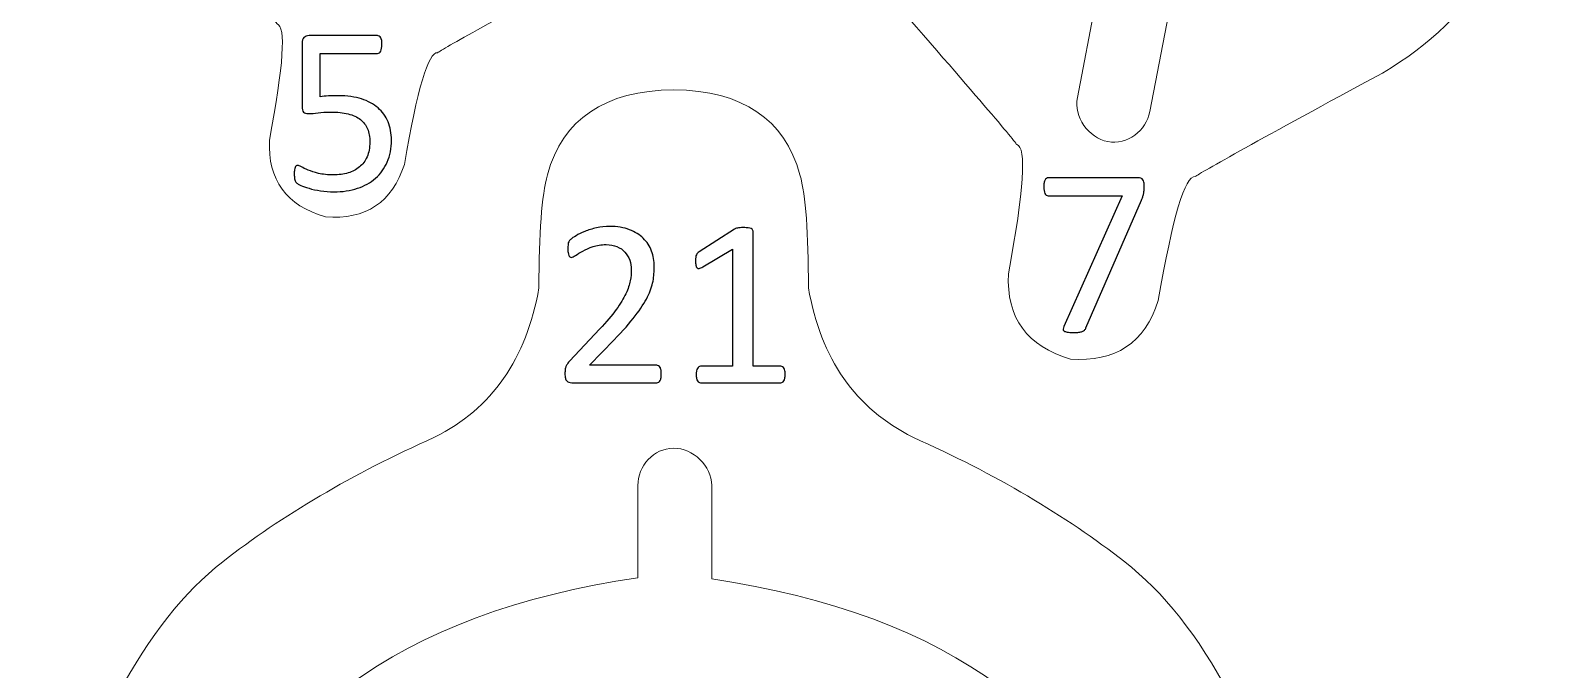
# Model space of a CAD drawing. Header units: inches. Extents: x -2.74 to 3.04, y -4.95 to 0.91.
# Drawn here: x -1.384 to -0.348, y -3.379 to -2.942 of the extents above; entities that cross this region are included whole.
import ezdxf

# ---------------------------------------------------------------- set-up
doc = ezdxf.new("R2010")
doc.units = ezdxf.units.IN
doc.header["$MEASUREMENT"] = 0
doc.layers.add('Layer 1', color=7, linetype='Continuous')

msp = doc.modelspace()

# ---------------------------------------------------------------- linework, layer by layer
at = {"layer": 'Layer 1', "color": 1, "lineweight": 9}
for points, knots in [([(-1.1685, -2.8485), (-1.2259, -2.8233), (-1.2562, -2.8002), (-1.2743, -2.7724), (-1.2743, -2.7724), (-1.2944, -2.7416), (-1.295, -2.6933), (-1.276, -2.6277), (-1.276, -2.6277), (-1.2704, -2.6082), (-1.2749, -2.5964), (-1.2895, -2.5922), (-1.2895, -2.5922), (-1.3066, -2.5873), (-1.3214, -2.6067), (-1.334, -2.6505), (-1.334, -2.6505), (-1.355, -2.7235), (-1.344, -2.7859), (-1.301, -2.8378), (-1.301, -2.8378), (-1.2456, -2.9012), (-1.2169, -2.9345), (-1.2152, -2.9376), (-1.2152, -2.9376), (-1.209, -2.9392), (-1.2107, -2.9657), (-1.2204, -3.0171)], [0, 0, 0, 0, 0.142857, 0.142857, 0.142857, 0.142857, 0.285714, 0.285714, 0.285714, 0.285714, 0.428571, 0.428571, 0.428571, 0.428571, 0.571429, 0.571429, 0.571429, 0.571429, 0.714286, 0.714286, 0.714286, 0.714286, 0.857143, 0.857143, 0.857143, 0.857143, 1, 1, 1, 1]), ([(-0.6549, -2.9222), (-0.7187, -2.8942), (-0.7546, -2.8674), (-0.7747, -2.8366), (-0.7747, -2.8366), (-0.7971, -2.8023), (-0.7977, -2.7487), (-0.7767, -2.6757), (-0.7767, -2.6757), (-0.7704, -2.6541), (-0.7754, -2.6409), (-0.7917, -2.6363), (-0.7917, -2.6363), (-0.8106, -2.6308), (-0.8271, -2.6524), (-0.8411, -2.7011), (-0.8411, -2.7011), (-0.8644, -2.7821), (-0.8522, -2.8515), (-0.8045, -2.9092), (-0.8045, -2.9092), (-0.7428, -2.9797), (-0.711, -3.0167), (-0.7091, -3.0202), (-0.7091, -3.0202), (-0.7022, -3.0219), (-0.7041, -3.0513), (-0.7148, -3.1085)], [0, 0, 0, 0, 0.142857, 0.142857, 0.142857, 0.142857, 0.285714, 0.285714, 0.285714, 0.285714, 0.428571, 0.428571, 0.428571, 0.428571, 0.571429, 0.571429, 0.571429, 0.571429, 0.714286, 0.714286, 0.714286, 0.714286, 0.857143, 0.857143, 0.857143, 0.857143, 1, 1, 1, 1]), ([(-1.1188, -2.8576), (-1.0557, -2.854), (-1.0192, -2.8428), (-0.9925, -2.8229), (-0.9925, -2.8229), (-0.9629, -2.801), (-0.9456, -2.756), (-0.9405, -2.6878), (-0.9405, -2.6878), (-0.939, -2.6676), (-0.9307, -2.6581), (-0.9156, -2.6592), (-0.9156, -2.6592), (-0.8979, -2.6605), (-0.8908, -2.6839), (-0.8941, -2.7293), (-0.8941, -2.7293), (-0.8998, -2.8051), (-0.9317, -2.8598), (-0.9901, -2.8935), (-0.9901, -2.8935), (-1.0642, -2.9337), (-1.1025, -2.955), (-1.1053, -2.9573), (-1.1053, -2.9573), (-1.1116, -2.9566), (-1.1192, -2.9821), (-1.1281, -3.0337)], [0, 0, 0, 0, 0.142857, 0.142857, 0.142857, 0.142857, 0.285714, 0.285714, 0.285714, 0.285714, 0.428571, 0.428571, 0.428571, 0.428571, 0.571429, 0.571429, 0.571429, 0.571429, 0.714286, 0.714286, 0.714286, 0.714286, 0.857143, 0.857143, 0.857143, 0.857143, 1, 1, 1, 1]), ([(-0.6052, -2.9315), (-0.5351, -2.9275), (-0.4913, -2.9148), (-0.4615, -2.8927), (-0.4615, -2.8927), (-0.4287, -2.8684), (-0.4095, -2.8183), (-0.4038, -2.7425), (-0.4038, -2.7425), (-0.4022, -2.7201), (-0.3929, -2.7095), (-0.3761, -2.7108), (-0.3761, -2.7108), (-0.3564, -2.7122), (-0.3485, -2.7382), (-0.3522, -2.7887), (-0.3522, -2.7887), (-0.3585, -2.8729), (-0.3941, -2.9337), (-0.4589, -2.9712), (-0.4589, -2.9712), (-0.5412, -3.0158), (-0.5839, -3.0395), (-0.5869, -3.0421), (-0.5869, -3.0421), (-0.594, -3.0413), (-0.6024, -3.0696), (-0.6122, -3.1269)], [0, 0, 0, 0, 0.142857, 0.142857, 0.142857, 0.142857, 0.285714, 0.285714, 0.285714, 0.285714, 0.428571, 0.428571, 0.428571, 0.428571, 0.571429, 0.571429, 0.571429, 0.571429, 0.714286, 0.714286, 0.714286, 0.714286, 0.857143, 0.857143, 0.857143, 0.857143, 1, 1, 1, 1]), ([(-0.6052, -2.9315), (-0.6052, -2.9315), (-0.618, -2.9976), (-0.618, -2.9976), (-0.618, -2.9976), (-0.6205, -3.0108), (-0.6335, -3.0206), (-0.6468, -3.0181), (-0.6468, -3.0181), (-0.66, -3.0156), (-0.6701, -3.0012), (-0.6676, -2.9879), (-0.6676, -2.9879), (-0.6676, -2.9879), (-0.6549, -2.9222), (-0.6549, -2.9222)], [0, 0, 0, 0, 0.25, 0.25, 0.25, 0.25, 0.5, 0.5, 0.5, 0.5, 0.75, 0.75, 0.75, 0.75, 1, 1, 1, 1]), ([(-1.036, -3.1182), (-1.036, -3.0807), (-1.0341, -3.0549), (-1.0302, -3.0408), (-1.0302, -3.0408), (-1.0197, -3.0027), (-0.9911, -2.9833), (-0.9438, -2.9826)], [0, 0, 0, 0, 0.5, 0.5, 0.5, 0.5, 1, 1, 1, 1]), ([(-0.8516, -3.1182), (-0.8516, -3.0807), (-0.8535, -3.0549), (-0.8574, -3.0408), (-0.8574, -3.0408), (-0.8679, -3.0027), (-0.8965, -2.9833), (-0.9438, -2.9826)], [0, 0, 0, 0, 0.5, 0.5, 0.5, 0.5, 1, 1, 1, 1]), ([(-1.2524, -3.3057), (-1.2119, -3.2739), (-1.1636, -3.2455), (-1.1074, -3.2204), (-1.1074, -3.2204), (-1.0682, -3.2009), (-1.0444, -3.1669), (-1.036, -3.1182)], [0, 0, 0, 0, 0.5, 0.5, 0.5, 0.5, 1, 1, 1, 1]), ([(-0.6352, -3.3057), (-0.6757, -3.2739), (-0.724, -3.2455), (-0.7801, -3.2204), (-0.7801, -3.2204), (-0.8194, -3.2009), (-0.8432, -3.1669), (-0.8516, -3.1182)], [0, 0, 0, 0, 0.5, 0.5, 0.5, 0.5, 1, 1, 1, 1]), ([(-0.9683, -3.3166), (-0.9683, -3.3166), (-0.9683, -3.2535), (-0.9683, -3.2535), (-0.9683, -3.2535), (-0.9684, -3.24), (-0.9575, -3.228), (-0.944, -3.2279), (-0.944, -3.2279), (-0.9305, -3.2278), (-0.9179, -3.24), (-0.9178, -3.2535), (-0.9178, -3.2535), (-0.9178, -3.2535), (-0.9178, -3.3174), (-0.9178, -3.3174)], [0, 0, 0, 0, 0.25, 0.25, 0.25, 0.25, 0.5, 0.5, 0.5, 0.5, 0.75, 0.75, 0.75, 0.75, 1, 1, 1, 1]), ([(-1.1876, -4.5808), (-1.2812, -4.4396), (-1.3476, -4.2708), (-1.3867, -4.0744), (-1.3867, -4.0744), (-1.4257, -3.878), (-1.4239, -3.7021), (-1.381, -3.5467), (-1.381, -3.5467), (-1.3479, -3.4266), (-1.305, -3.3463), (-1.2524, -3.3057)], [0, 0, 0, 0, 0.333333, 0.333333, 0.333333, 0.333333, 0.666667, 0.666667, 0.666667, 0.666667, 1, 1, 1, 1]), ([(-0.7, -4.5808), (-0.6063, -4.4396), (-0.54, -4.2708), (-0.5009, -4.0744), (-0.5009, -4.0744), (-0.4618, -3.878), (-0.4637, -3.7021), (-0.5066, -3.5467), (-0.5066, -3.5467), (-0.5397, -3.4266), (-0.5825, -3.3463), (-0.6352, -3.3057)], [0, 0, 0, 0, 0.333333, 0.333333, 0.333333, 0.333333, 0.666667, 0.666667, 0.666667, 0.666667, 1, 1, 1, 1]), ([(-0.9683, -3.3166), (-1.1314, -3.3405), (-1.2328, -3.4148), (-1.2669, -3.5387), (-1.2669, -3.5387), (-1.3643, -3.8919), (-1.3203, -4.2207), (-1.135, -4.5252)], [0, 0, 0, 0, 0.5, 0.5, 0.5, 0.5, 1, 1, 1, 1]), ([(-0.9178, -3.3174), (-0.7551, -3.3414), (-0.6548, -3.415), (-0.6206, -3.5387), (-0.6206, -3.5387), (-0.5233, -3.8919), (-0.5673, -4.2207), (-0.7526, -4.5252)], [0, 0, 0, 0, 0.5, 0.5, 0.5, 0.5, 1, 1, 1, 1])]:
    msp.add_open_spline(points, degree=3, knots=knots, dxfattribs=at)
at = {"layer": 'Layer 1'}
for points, knots in [([(-1.1369, -3.0171), (-1.1369, -3.0227), (-1.1379, -3.0277), (-1.1398, -3.0321), (-1.1398, -3.0321), (-1.1417, -3.0365), (-1.1444, -3.0402), (-1.1478, -3.0432), (-1.1478, -3.0432), (-1.1513, -3.0463), (-1.1554, -3.0485), (-1.1602, -3.0501), (-1.1602, -3.0501), (-1.165, -3.0517), (-1.1704, -3.0525), (-1.1762, -3.0525), (-1.1762, -3.0525), (-1.1795, -3.0525), (-1.1826, -3.0522), (-1.1855, -3.0518), (-1.1855, -3.0518), (-1.1884, -3.0513), (-1.191, -3.0508), (-1.1933, -3.0501), (-1.1933, -3.0501), (-1.1956, -3.0494), (-1.1975, -3.0487), (-1.1989, -3.0481), (-1.1989, -3.0481), (-1.2004, -3.0474), (-1.2013, -3.0469), (-1.2017, -3.0465), (-1.2017, -3.0465), (-1.2022, -3.0461), (-1.2024, -3.0458), (-1.2026, -3.0455), (-1.2026, -3.0455), (-1.2028, -3.0451), (-1.2029, -3.0448), (-1.203, -3.0443), (-1.203, -3.0443), (-1.2032, -3.0438), (-1.2033, -3.0433), (-1.2033, -3.0425), (-1.2033, -3.0425), (-1.2034, -3.0418), (-1.2034, -3.041), (-1.2034, -3.04), (-1.2034, -3.04), (-1.2034, -3.0391), (-1.2034, -3.0383), (-1.2033, -3.0375), (-1.2033, -3.0375), (-1.2032, -3.0368), (-1.203, -3.0362), (-1.2029, -3.0358), (-1.2029, -3.0358), (-1.2026, -3.0353), (-1.2024, -3.0349), (-1.2021, -3.0347), (-1.2021, -3.0347), (-1.2018, -3.0345), (-1.2014, -3.0344), (-1.201, -3.0344), (-1.201, -3.0344), (-1.2005, -3.0344), (-1.1997, -3.0347), (-1.1985, -3.0354), (-1.1985, -3.0354), (-1.1974, -3.0361), (-1.1959, -3.0368), (-1.1939, -3.0376), (-1.1939, -3.0376), (-1.192, -3.0384), (-1.1896, -3.0391), (-1.1868, -3.0399), (-1.1868, -3.0399), (-1.1839, -3.0406), (-1.1805, -3.0409), (-1.1766, -3.0409), (-1.1766, -3.0409), (-1.173, -3.0409), (-1.1697, -3.0405), (-1.1666, -3.0396), (-1.1666, -3.0396), (-1.1636, -3.0388), (-1.161, -3.0374), (-1.1588, -3.0355), (-1.1588, -3.0355), (-1.1566, -3.0337), (-1.1549, -3.0314), (-1.1536, -3.0286), (-1.1536, -3.0286), (-1.1524, -3.0258), (-1.1517, -3.0224), (-1.1517, -3.0184), (-1.1517, -3.0184), (-1.1517, -3.015), (-1.1523, -3.012), (-1.1533, -3.0094), (-1.1533, -3.0094), (-1.1544, -3.0069), (-1.156, -3.0047), (-1.1582, -3.003), (-1.1582, -3.003), (-1.1604, -3.0013), (-1.1632, -3), (-1.1665, -2.9992), (-1.1665, -2.9992), (-1.1699, -2.9984), (-1.1739, -2.9979), (-1.1786, -2.9979), (-1.1786, -2.9979), (-1.1819, -2.9979), (-1.1847, -2.9981), (-1.1871, -2.9984), (-1.1871, -2.9984), (-1.1895, -2.9988), (-1.1917, -2.9989), (-1.1938, -2.9989), (-1.1938, -2.9989), (-1.1953, -2.9989), (-1.1964, -2.9986), (-1.1971, -2.9979), (-1.1971, -2.9979), (-1.1977, -2.9971), (-1.198, -2.9958), (-1.198, -2.9938), (-1.198, -2.9938), (-1.198, -2.9938), (-1.198, -2.9509), (-1.198, -2.9509), (-1.198, -2.9509), (-1.198, -2.9491), (-1.1976, -2.9478), (-1.1968, -2.9469), (-1.1968, -2.9469), (-1.1959, -2.9461), (-1.1947, -2.9456), (-1.1932, -2.9456), (-1.1932, -2.9456), (-1.1932, -2.9456), (-1.1465, -2.9456), (-1.1465, -2.9456), (-1.1465, -2.9456), (-1.1461, -2.9456), (-1.1457, -2.9457), (-1.1453, -2.946), (-1.1453, -2.946), (-1.1449, -2.9462), (-1.1445, -2.9466), (-1.1442, -2.9471), (-1.1442, -2.9471), (-1.144, -2.9476), (-1.1438, -2.9482), (-1.1436, -2.9489), (-1.1436, -2.9489), (-1.1435, -2.9497), (-1.1434, -2.9506), (-1.1434, -2.9516), (-1.1434, -2.9516), (-1.1434, -2.9536), (-1.1437, -2.9551), (-1.1442, -2.9562), (-1.1442, -2.9562), (-1.1448, -2.9573), (-1.1455, -2.9578), (-1.1465, -2.9578), (-1.1465, -2.9578), (-1.1465, -2.9578), (-1.1858, -2.9578), (-1.1858, -2.9578), (-1.1858, -2.9578), (-1.1858, -2.9578), (-1.1858, -2.9874), (-1.1858, -2.9874), (-1.1858, -2.9874), (-1.1839, -2.9871), (-1.182, -2.9869), (-1.18, -2.9869), (-1.18, -2.9869), (-1.178, -2.9868), (-1.1757, -2.9868), (-1.1731, -2.9868), (-1.1731, -2.9868), (-1.1671, -2.9868), (-1.1619, -2.9875), (-1.1574, -2.9889), (-1.1574, -2.9889), (-1.1529, -2.9904), (-1.1491, -2.9924), (-1.1461, -2.9951), (-1.1461, -2.9951), (-1.1431, -2.9977), (-1.1408, -3.0009), (-1.1392, -3.0046), (-1.1392, -3.0046), (-1.1377, -3.0084), (-1.1369, -3.0125), (-1.1369, -3.0171)], [0, 0, 0, 0, 0.02, 0.02, 0.02, 0.02, 0.04, 0.04, 0.04, 0.04, 0.06, 0.06, 0.06, 0.06, 0.08, 0.08, 0.08, 0.08, 0.1, 0.1, 0.1, 0.1, 0.12, 0.12, 0.12, 0.12, 0.14, 0.14, 0.14, 0.14, 0.16, 0.16, 0.16, 0.16, 0.18, 0.18, 0.18, 0.18, 0.2, 0.2, 0.2, 0.2, 0.22, 0.22, 0.22, 0.22, 0.24, 0.24, 0.24, 0.24, 0.26, 0.26, 0.26, 0.26, 0.28, 0.28, 0.28, 0.28, 0.3, 0.3, 0.3, 0.3, 0.32, 0.32, 0.32, 0.32, 0.34, 0.34, 0.34, 0.34, 0.36, 0.36, 0.36, 0.36, 0.38, 0.38, 0.38, 0.38, 0.4, 0.4, 0.4, 0.4, 0.42, 0.42, 0.42, 0.42, 0.44, 0.44, 0.44, 0.44, 0.46, 0.46, 0.46, 0.46, 0.48, 0.48, 0.48, 0.48, 0.5, 0.5, 0.5, 0.5, 0.52, 0.52, 0.52, 0.52, 0.54, 0.54, 0.54, 0.54, 0.56, 0.56, 0.56, 0.56, 0.58, 0.58, 0.58, 0.58, 0.6, 0.6, 0.6, 0.6, 0.62, 0.62, 0.62, 0.62, 0.64, 0.64, 0.64, 0.64, 0.66, 0.66, 0.66, 0.66, 0.68, 0.68, 0.68, 0.68, 0.7, 0.7, 0.7, 0.7, 0.72, 0.72, 0.72, 0.72, 0.74, 0.74, 0.74, 0.74, 0.76, 0.76, 0.76, 0.76, 0.78, 0.78, 0.78, 0.78, 0.8, 0.8, 0.8, 0.8, 0.82, 0.82, 0.82, 0.82, 0.84, 0.84, 0.84, 0.84, 0.86, 0.86, 0.86, 0.86, 0.88, 0.88, 0.88, 0.88, 0.9, 0.9, 0.9, 0.9, 0.92, 0.92, 0.92, 0.92, 0.94, 0.94, 0.94, 0.94, 0.96, 0.96, 0.96, 0.96, 0.98, 0.98, 0.98, 0.98, 1, 1, 1, 1]), ([(-0.6219, -3.049), (-0.6219, -3.0499), (-0.6219, -3.0508), (-0.622, -3.0516), (-0.622, -3.0516), (-0.6221, -3.0524), (-0.6222, -3.0532), (-0.6223, -3.0539), (-0.6223, -3.0539), (-0.6224, -3.0546), (-0.6226, -3.0553), (-0.6229, -3.056), (-0.6229, -3.056), (-0.6231, -3.0567), (-0.6234, -3.0574), (-0.6237, -3.0582), (-0.6237, -3.0582), (-0.6237, -3.0582), (-0.6617, -3.1455), (-0.6617, -3.1455), (-0.6617, -3.1455), (-0.6619, -3.1462), (-0.6623, -3.1467), (-0.6627, -3.1471), (-0.6627, -3.1471), (-0.6631, -3.1475), (-0.6636, -3.1479), (-0.6642, -3.1481), (-0.6642, -3.1481), (-0.6649, -3.1483), (-0.6656, -3.1485), (-0.6666, -3.1486), (-0.6666, -3.1486), (-0.6676, -3.1487), (-0.6688, -3.1487), (-0.6702, -3.1487), (-0.6702, -3.1487), (-0.672, -3.1487), (-0.6735, -3.1487), (-0.6745, -3.1485), (-0.6745, -3.1485), (-0.6755, -3.1483), (-0.6763, -3.1481), (-0.6767, -3.1477), (-0.6767, -3.1477), (-0.6772, -3.1473), (-0.6774, -3.1469), (-0.6774, -3.1464), (-0.6774, -3.1464), (-0.6773, -3.1459), (-0.6771, -3.1453), (-0.6768, -3.1446), (-0.6768, -3.1446), (-0.6768, -3.1446), (-0.6369, -3.0552), (-0.6369, -3.0552), (-0.6369, -3.0552), (-0.6369, -3.0552), (-0.6875, -3.0552), (-0.6875, -3.0552), (-0.6875, -3.0552), (-0.6885, -3.0552), (-0.6893, -3.0547), (-0.6898, -3.0536), (-0.6898, -3.0536), (-0.6903, -3.0525), (-0.6905, -3.051), (-0.6905, -3.049), (-0.6905, -3.049), (-0.6905, -3.048), (-0.6905, -3.0471), (-0.6904, -3.0463), (-0.6904, -3.0463), (-0.6902, -3.0456), (-0.69, -3.045), (-0.6897, -3.0444), (-0.6897, -3.0444), (-0.6895, -3.0439), (-0.6891, -3.0435), (-0.6888, -3.0433), (-0.6888, -3.0433), (-0.6884, -3.043), (-0.6879, -3.0429), (-0.6875, -3.0429), (-0.6875, -3.0429), (-0.6875, -3.0429), (-0.6261, -3.0429), (-0.6261, -3.0429), (-0.6261, -3.0429), (-0.6253, -3.0429), (-0.6247, -3.043), (-0.6241, -3.0432), (-0.6241, -3.0432), (-0.6235, -3.0433), (-0.6231, -3.0437), (-0.6228, -3.0442), (-0.6228, -3.0442), (-0.6225, -3.0447), (-0.6223, -3.0453), (-0.6221, -3.046), (-0.6221, -3.046), (-0.6219, -3.0468), (-0.6219, -3.0478), (-0.6219, -3.049)], [0, 0, 0, 0, 0.038462, 0.038462, 0.038462, 0.038462, 0.076923, 0.076923, 0.076923, 0.076923, 0.115385, 0.115385, 0.115385, 0.115385, 0.153846, 0.153846, 0.153846, 0.153846, 0.192308, 0.192308, 0.192308, 0.192308, 0.230769, 0.230769, 0.230769, 0.230769, 0.269231, 0.269231, 0.269231, 0.269231, 0.307692, 0.307692, 0.307692, 0.307692, 0.346154, 0.346154, 0.346154, 0.346154, 0.384615, 0.384615, 0.384615, 0.384615, 0.423077, 0.423077, 0.423077, 0.423077, 0.461538, 0.461538, 0.461538, 0.461538, 0.5, 0.5, 0.5, 0.5, 0.538462, 0.538462, 0.538462, 0.538462, 0.576923, 0.576923, 0.576923, 0.576923, 0.615385, 0.615385, 0.615385, 0.615385, 0.653846, 0.653846, 0.653846, 0.653846, 0.692308, 0.692308, 0.692308, 0.692308, 0.730769, 0.730769, 0.730769, 0.730769, 0.769231, 0.769231, 0.769231, 0.769231, 0.807692, 0.807692, 0.807692, 0.807692, 0.846154, 0.846154, 0.846154, 0.846154, 0.884615, 0.884615, 0.884615, 0.884615, 0.923077, 0.923077, 0.923077, 0.923077, 0.961538, 0.961538, 0.961538, 0.961538, 1, 1, 1, 1]), ([(-0.9523, -3.177), (-0.9523, -3.178), (-0.9523, -3.1789), (-0.9524, -3.1796), (-0.9524, -3.1796), (-0.9526, -3.1804), (-0.9528, -3.181), (-0.953, -3.1816), (-0.953, -3.1816), (-0.9533, -3.1821), (-0.9536, -3.1825), (-0.954, -3.1827), (-0.954, -3.1827), (-0.9544, -3.183), (-0.9549, -3.1831), (-0.9553, -3.1831), (-0.9553, -3.1831), (-0.9553, -3.1831), (-1.0135, -3.1831), (-1.0135, -3.1831), (-1.0135, -3.1831), (-1.0143, -3.1831), (-1.0149, -3.183), (-1.0155, -3.1828), (-1.0155, -3.1828), (-1.0161, -3.1826), (-1.0166, -3.1823), (-1.017, -3.1818), (-1.017, -3.1818), (-1.0174, -3.1814), (-1.0177, -3.1808), (-1.0179, -3.18), (-1.0179, -3.18), (-1.0181, -3.1791), (-1.0182, -3.1781), (-1.0182, -3.177), (-1.0182, -3.177), (-1.0182, -3.1759), (-1.0181, -3.1749), (-1.0181, -3.1741), (-1.0181, -3.1741), (-1.018, -3.1733), (-1.0178, -3.1726), (-1.0175, -3.172), (-1.0175, -3.172), (-1.0173, -3.1713), (-1.0169, -3.1707), (-1.0165, -3.1701), (-1.0165, -3.1701), (-1.0161, -3.1695), (-1.0156, -3.1688), (-1.0149, -3.1681), (-1.0149, -3.1681), (-1.0149, -3.1681), (-0.9945, -3.1465), (-0.9945, -3.1465), (-0.9945, -3.1465), (-0.9898, -3.1415), (-0.986, -3.137), (-0.9831, -3.133), (-0.9831, -3.133), (-0.9803, -3.1291), (-0.9781, -3.1255), (-0.9765, -3.1222), (-0.9765, -3.1222), (-0.975, -3.1189), (-0.974, -3.116), (-0.9735, -3.1133), (-0.9735, -3.1133), (-0.973, -3.1107), (-0.9728, -3.1082), (-0.9728, -3.1058), (-0.9728, -3.1058), (-0.9728, -3.1035), (-0.9731, -3.1013), (-0.9739, -3.0992), (-0.9739, -3.0992), (-0.9747, -3.0971), (-0.9758, -3.0953), (-0.9772, -3.0937), (-0.9772, -3.0937), (-0.9786, -3.0921), (-0.9804, -3.0909), (-0.9826, -3.09), (-0.9826, -3.09), (-0.9848, -3.089), (-0.9873, -3.0886), (-0.9901, -3.0886), (-0.9901, -3.0886), (-0.9934, -3.0886), (-0.9964, -3.089), (-0.999, -3.09), (-0.999, -3.09), (-1.0016, -3.0909), (-1.0039, -3.0919), (-1.0059, -3.093), (-1.0059, -3.093), (-1.0079, -3.0941), (-1.0096, -3.0951), (-1.0109, -3.096), (-1.0109, -3.096), (-1.0122, -3.0969), (-1.0132, -3.0974), (-1.0139, -3.0974), (-1.0139, -3.0974), (-1.0142, -3.0974), (-1.0146, -3.0973), (-1.0149, -3.097), (-1.0149, -3.097), (-1.0152, -3.0968), (-1.0154, -3.0965), (-1.0156, -3.096), (-1.0156, -3.096), (-1.0158, -3.0955), (-1.0159, -3.0948), (-1.0161, -3.094), (-1.0161, -3.094), (-1.0162, -3.0932), (-1.0162, -3.0922), (-1.0162, -3.0911), (-1.0162, -3.0911), (-1.0162, -3.0903), (-1.0162, -3.0896), (-1.0161, -3.089), (-1.0161, -3.089), (-1.0161, -3.0884), (-1.016, -3.0879), (-1.0159, -3.0875), (-1.0159, -3.0875), (-1.0157, -3.087), (-1.0155, -3.0866), (-1.0153, -3.0862), (-1.0153, -3.0862), (-1.0151, -3.0858), (-1.0147, -3.0854), (-1.014, -3.0848), (-1.014, -3.0848), (-1.0134, -3.0842), (-1.0123, -3.0835), (-1.0106, -3.0825), (-1.0106, -3.0825), (-1.009, -3.0815), (-1.007, -3.0805), (-1.0046, -3.0796), (-1.0046, -3.0796), (-1.0022, -3.0786), (-0.9996, -3.0778), (-0.9966, -3.0772), (-0.9966, -3.0772), (-0.9938, -3.0765), (-0.9907, -3.0762), (-0.9875, -3.0762), (-0.9875, -3.0762), (-0.9824, -3.0762), (-0.9779, -3.0769), (-0.9741, -3.0784), (-0.9741, -3.0784), (-0.9703, -3.0798), (-0.9671, -3.0818), (-0.9646, -3.0843), (-0.9646, -3.0843), (-0.9621, -3.0868), (-0.9602, -3.0897), (-0.9589, -3.093), (-0.9589, -3.093), (-0.9577, -3.0963), (-0.9571, -3.0998), (-0.9571, -3.1036), (-0.9571, -3.1036), (-0.9571, -3.1069), (-0.9574, -3.1103), (-0.9579, -3.1136), (-0.9579, -3.1136), (-0.9586, -3.117), (-0.9598, -3.1206), (-0.9617, -3.1244), (-0.9617, -3.1244), (-0.9637, -3.1283), (-0.9664, -3.1326), (-0.9701, -3.1374), (-0.9701, -3.1374), (-0.9737, -3.1421), (-0.9785, -3.1476), (-0.9846, -3.1538), (-0.9846, -3.1538), (-0.9846, -3.1538), (-1.0013, -3.1712), (-1.0013, -3.1712), (-1.0013, -3.1712), (-1.0013, -3.1712), (-0.9554, -3.1712), (-0.9554, -3.1712), (-0.9554, -3.1712), (-0.955, -3.1712), (-0.9546, -3.1713), (-0.9542, -3.1715), (-0.9542, -3.1715), (-0.9538, -3.1718), (-0.9534, -3.1721), (-0.9531, -3.1726), (-0.9531, -3.1726), (-0.9528, -3.1731), (-0.9526, -3.1738), (-0.9524, -3.1745), (-0.9524, -3.1745), (-0.9523, -3.1752), (-0.9523, -3.1761), (-0.9523, -3.177)], [0, 0, 0, 0, 0.019231, 0.019231, 0.019231, 0.019231, 0.038462, 0.038462, 0.038462, 0.038462, 0.057692, 0.057692, 0.057692, 0.057692, 0.076923, 0.076923, 0.076923, 0.076923, 0.096154, 0.096154, 0.096154, 0.096154, 0.115385, 0.115385, 0.115385, 0.115385, 0.134615, 0.134615, 0.134615, 0.134615, 0.153846, 0.153846, 0.153846, 0.153846, 0.173077, 0.173077, 0.173077, 0.173077, 0.192308, 0.192308, 0.192308, 0.192308, 0.211538, 0.211538, 0.211538, 0.211538, 0.230769, 0.230769, 0.230769, 0.230769, 0.25, 0.25, 0.25, 0.25, 0.269231, 0.269231, 0.269231, 0.269231, 0.288462, 0.288462, 0.288462, 0.288462, 0.307692, 0.307692, 0.307692, 0.307692, 0.326923, 0.326923, 0.326923, 0.326923, 0.346154, 0.346154, 0.346154, 0.346154, 0.365385, 0.365385, 0.365385, 0.365385, 0.384615, 0.384615, 0.384615, 0.384615, 0.403846, 0.403846, 0.403846, 0.403846, 0.423077, 0.423077, 0.423077, 0.423077, 0.442308, 0.442308, 0.442308, 0.442308, 0.461538, 0.461538, 0.461538, 0.461538, 0.480769, 0.480769, 0.480769, 0.480769, 0.5, 0.5, 0.5, 0.5, 0.519231, 0.519231, 0.519231, 0.519231, 0.538462, 0.538462, 0.538462, 0.538462, 0.557692, 0.557692, 0.557692, 0.557692, 0.576923, 0.576923, 0.576923, 0.576923, 0.596154, 0.596154, 0.596154, 0.596154, 0.615385, 0.615385, 0.615385, 0.615385, 0.634615, 0.634615, 0.634615, 0.634615, 0.653846, 0.653846, 0.653846, 0.653846, 0.673077, 0.673077, 0.673077, 0.673077, 0.692308, 0.692308, 0.692308, 0.692308, 0.711538, 0.711538, 0.711538, 0.711538, 0.730769, 0.730769, 0.730769, 0.730769, 0.75, 0.75, 0.75, 0.75, 0.769231, 0.769231, 0.769231, 0.769231, 0.788462, 0.788462, 0.788462, 0.788462, 0.807692, 0.807692, 0.807692, 0.807692, 0.826923, 0.826923, 0.826923, 0.826923, 0.846154, 0.846154, 0.846154, 0.846154, 0.865385, 0.865385, 0.865385, 0.865385, 0.884615, 0.884615, 0.884615, 0.884615, 0.903846, 0.903846, 0.903846, 0.903846, 0.923077, 0.923077, 0.923077, 0.923077, 0.942308, 0.942308, 0.942308, 0.942308, 0.961538, 0.961538, 0.961538, 0.961538, 0.980769, 0.980769, 0.980769, 0.980769, 1, 1, 1, 1]), ([(-0.8675, -3.1775), (-0.8675, -3.1786), (-0.8676, -3.1794), (-0.8678, -3.1801), (-0.8678, -3.1801), (-0.8679, -3.1808), (-0.8682, -3.1814), (-0.8684, -3.1818), (-0.8684, -3.1818), (-0.8687, -3.1823), (-0.869, -3.1826), (-0.8694, -3.1828), (-0.8694, -3.1828), (-0.8697, -3.183), (-0.8701, -3.1831), (-0.8705, -3.1831), (-0.8705, -3.1831), (-0.8705, -3.1831), (-0.9255, -3.1831), (-0.9255, -3.1831), (-0.9255, -3.1831), (-0.9259, -3.1831), (-0.9262, -3.183), (-0.9265, -3.1828), (-0.9265, -3.1828), (-0.9269, -3.1826), (-0.9272, -3.1823), (-0.9275, -3.1818), (-0.9275, -3.1818), (-0.9278, -3.1814), (-0.928, -3.1808), (-0.9282, -3.1801), (-0.9282, -3.1801), (-0.9283, -3.1794), (-0.9284, -3.1786), (-0.9284, -3.1775), (-0.9284, -3.1775), (-0.9284, -3.1766), (-0.9283, -3.1757), (-0.9282, -3.175), (-0.9282, -3.175), (-0.928, -3.1743), (-0.9278, -3.1737), (-0.9276, -3.1733), (-0.9276, -3.1733), (-0.9273, -3.1728), (-0.927, -3.1725), (-0.9267, -3.1722), (-0.9267, -3.1722), (-0.9263, -3.172), (-0.9259, -3.1718), (-0.9255, -3.1718), (-0.9255, -3.1718), (-0.9255, -3.1718), (-0.9035, -3.1718), (-0.9035, -3.1718), (-0.9035, -3.1718), (-0.9035, -3.1718), (-0.9035, -3.0918), (-0.9035, -3.0918), (-0.9035, -3.0918), (-0.9035, -3.0918), (-0.9239, -3.1039), (-0.9239, -3.1039), (-0.9239, -3.1039), (-0.9249, -3.1044), (-0.9257, -3.1048), (-0.9263, -3.1049), (-0.9263, -3.1049), (-0.9269, -3.105), (-0.9274, -3.1048), (-0.9278, -3.1045), (-0.9278, -3.1045), (-0.9282, -3.1041), (-0.9285, -3.1036), (-0.9286, -3.1027), (-0.9286, -3.1027), (-0.9288, -3.1019), (-0.9288, -3.1009), (-0.9288, -3.0996), (-0.9288, -3.0996), (-0.9288, -3.0987), (-0.9288, -3.098), (-0.9287, -3.0973), (-0.9287, -3.0973), (-0.9286, -3.0966), (-0.9285, -3.0961), (-0.9283, -3.0957), (-0.9283, -3.0957), (-0.9282, -3.0952), (-0.9279, -3.0948), (-0.9276, -3.0945), (-0.9276, -3.0945), (-0.9273, -3.0942), (-0.9269, -3.0939), (-0.9264, -3.0935), (-0.9264, -3.0935), (-0.9264, -3.0935), (-0.9022, -3.078), (-0.9022, -3.078), (-0.9022, -3.078), (-0.902, -3.0778), (-0.9017, -3.0777), (-0.9014, -3.0776), (-0.9014, -3.0776), (-0.9011, -3.0775), (-0.9007, -3.0774), (-0.9002, -3.0773), (-0.9002, -3.0773), (-0.8997, -3.0771), (-0.8991, -3.0771), (-0.8984, -3.0771), (-0.8984, -3.0771), (-0.8978, -3.077), (-0.897, -3.077), (-0.896, -3.077), (-0.896, -3.077), (-0.8947, -3.077), (-0.8936, -3.0771), (-0.8928, -3.0772), (-0.8928, -3.0772), (-0.8919, -3.0773), (-0.8912, -3.0775), (-0.8907, -3.0776), (-0.8907, -3.0776), (-0.8903, -3.0778), (-0.8899, -3.0781), (-0.8898, -3.0784), (-0.8898, -3.0784), (-0.8896, -3.0787), (-0.8895, -3.079), (-0.8895, -3.0793), (-0.8895, -3.0793), (-0.8895, -3.0793), (-0.8895, -3.1718), (-0.8895, -3.1718), (-0.8895, -3.1718), (-0.8895, -3.1718), (-0.8705, -3.1718), (-0.8705, -3.1718), (-0.8705, -3.1718), (-0.87, -3.1718), (-0.8696, -3.172), (-0.8693, -3.1722), (-0.8693, -3.1722), (-0.8689, -3.1725), (-0.8686, -3.1728), (-0.8683, -3.1733), (-0.8683, -3.1733), (-0.8681, -3.1737), (-0.8679, -3.1743), (-0.8677, -3.175), (-0.8677, -3.175), (-0.8676, -3.1757), (-0.8675, -3.1766), (-0.8675, -3.1775)], [0, 0, 0, 0, 0.025641, 0.025641, 0.025641, 0.025641, 0.051282, 0.051282, 0.051282, 0.051282, 0.076923, 0.076923, 0.076923, 0.076923, 0.102564, 0.102564, 0.102564, 0.102564, 0.128205, 0.128205, 0.128205, 0.128205, 0.153846, 0.153846, 0.153846, 0.153846, 0.179487, 0.179487, 0.179487, 0.179487, 0.205128, 0.205128, 0.205128, 0.205128, 0.230769, 0.230769, 0.230769, 0.230769, 0.25641, 0.25641, 0.25641, 0.25641, 0.282051, 0.282051, 0.282051, 0.282051, 0.307692, 0.307692, 0.307692, 0.307692, 0.333333, 0.333333, 0.333333, 0.333333, 0.358974, 0.358974, 0.358974, 0.358974, 0.384615, 0.384615, 0.384615, 0.384615, 0.410256, 0.410256, 0.410256, 0.410256, 0.435897, 0.435897, 0.435897, 0.435897, 0.461538, 0.461538, 0.461538, 0.461538, 0.487179, 0.487179, 0.487179, 0.487179, 0.512821, 0.512821, 0.512821, 0.512821, 0.538462, 0.538462, 0.538462, 0.538462, 0.564103, 0.564103, 0.564103, 0.564103, 0.589744, 0.589744, 0.589744, 0.589744, 0.615385, 0.615385, 0.615385, 0.615385, 0.641026, 0.641026, 0.641026, 0.641026, 0.666667, 0.666667, 0.666667, 0.666667, 0.692308, 0.692308, 0.692308, 0.692308, 0.717949, 0.717949, 0.717949, 0.717949, 0.74359, 0.74359, 0.74359, 0.74359, 0.769231, 0.769231, 0.769231, 0.769231, 0.794872, 0.794872, 0.794872, 0.794872, 0.820513, 0.820513, 0.820513, 0.820513, 0.846154, 0.846154, 0.846154, 0.846154, 0.871795, 0.871795, 0.871795, 0.871795, 0.897436, 0.897436, 0.897436, 0.897436, 0.923077, 0.923077, 0.923077, 0.923077, 0.948718, 0.948718, 0.948718, 0.948718, 0.974359, 0.974359, 0.974359, 0.974359, 1, 1, 1, 1])]:
    msp.add_open_spline(points, degree=3, knots=knots, dxfattribs=at)
at = {"layer": 'Layer 1', "color": 1, "lineweight": 9}
for points in [[(-1.2204, -3.0171), (-1.2216, -3.0444), (-1.2089, -3.0619), (-1.1821, -3.0696)], [(-1.1281, -3.0337), (-1.1363, -3.0597), (-1.1544, -3.0717), (-1.1821, -3.0696)], [(-0.7148, -3.1085), (-0.7162, -3.1389), (-0.7021, -3.1583), (-0.6723, -3.1669)], [(-0.6122, -3.1269), (-0.6214, -3.1559), (-0.6415, -3.1692), (-0.6723, -3.1669)]]:
    msp.add_open_spline(points, degree=3, dxfattribs=at)

doc.saveas('drawing.dxf')
